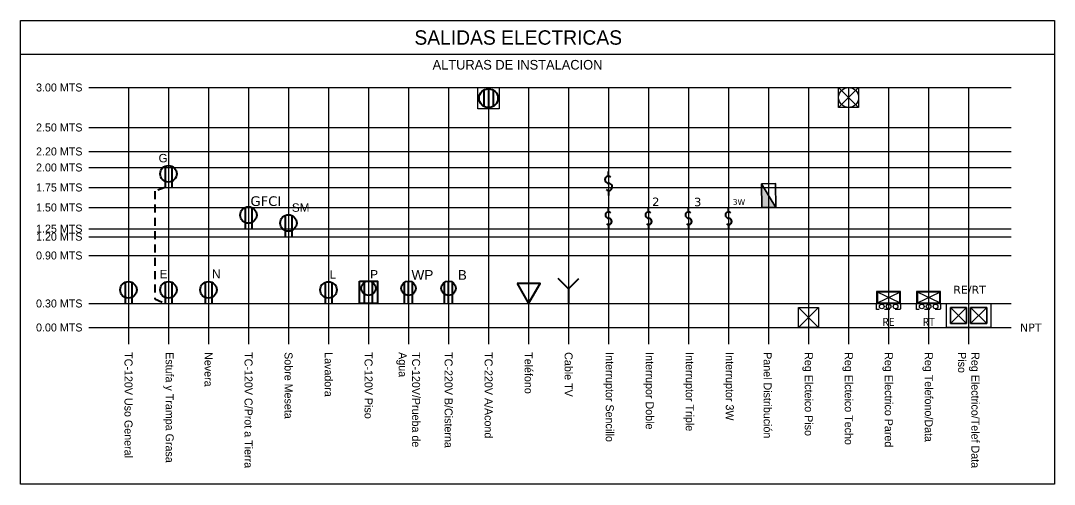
# Model space of a CAD drawing. Header units: metres. Extents: x 14 to 2416, y -346 to 476.
# Drawn here: x 437.19 to 456.57, y -173.56 to -164.87 of the extents above; entities that cross this region are included whole.
import ezdxf
from ezdxf.enums import TextEntityAlignment as Align

# ---------------------------------------------------------------- set-up
doc = ezdxf.new("R2010")
doc.units = ezdxf.units.M
for name, pattern in [('0', [0]), ('CONTINUA', [0]), ('Dash Style-2', [0.694425, 0.48607, -0.208355]), ('HIDDEN', [0.375, 0.25, -0.125]), ('HIDDEN2', [0.1875, 0.125, -0.0625])]:
    doc.linetypes.add(name, pattern=pattern)
doc.layers.get('0').update_dxf_attribs({"linetype": '0', "lineweight": 20})
for name, color, linetype, lineweight in [('E Base Registro', 8, 'Continuous', 30), ('E Leyenda', 7, 'Continuous', 13), ('E Paneles', 238, 'Continuous', 35), ('E Registro Elect y Telef', 174, 'Continuous', 25), ('E Registro Electrico', 36, 'Continuous', 30), ('E Registro Telefonico', 128, 'Continuous', 30), ('E Salida AAcond', 144, 'Continuous', 40), ('E Salida CABLE Antena', 150, 'CONTINUA', 40), ('E Salida Interruptores', 22, 'Continuous', 40), ('E Salida Luces', 22, 'Continuous', 40), ('E Salida TCorrientes', 24, 'CONTINUA', 40), ('E Salida Telefono', 128, 'Continuous', 40), ('E Tablas Electricas', 152, 'Continuous', 25), ('E Textos Electricos', 7, 'Continuous', 15), ('E Tuberia Emp Piso', 24, 'Dash Style-2', 40)]:
    doc.layers.add(name, color=color, linetype=linetype, lineweight=lineweight)
doc.styles.add('CENTURY GOTHIC', font='GOTHIC.TTF')
doc.styles.add('GENERATED_STYLE_1', font='GOTHIC.TTF')
doc.styles.add('RSA', font='trebuc.ttf', dxfattribs={"width": 0.75})
doc.styles.get("Standard").update_dxf_attribs({"font": 'arial.ttf', "height": 0.1875})

# ---------------------------------------------------------------- blocks, each defined once
blk = doc.blocks.new('*U468')
at = {"layer": 'E Salida Telefono'}
blk.add_lwpolyline([(0.206, -0.357), (0, 0), (-0.206, -0.357)], close=True, dxfattribs=at)
blk = doc.blocks.new('TC-22OV A Acond')
at = {"layer": 'E Base Registro'}
blk.add_lwpolyline([(-0.167, 0.334), (0.167, 0.334), (0.167, 0), (-0.167, 0)], close=True, dxfattribs=at)
at = {"layer": 'E Salida AAcond'}
for p, q in [((-0.073, 0.039), (-0.073, 0.295)), ((0, 0.02), (0, 0.314)), ((0.073, 0.039), (0.073, 0.295))]:
    blk.add_line(p, q, dxfattribs=at)
blk.add_circle((0, 0.167), 0.147, dxfattribs=at)
blk = doc.blocks.new('*U421')
at = {"layer": 'E Paneles'}
blk.add_hatch(color=256, dxfattribs=at).paths.add_polyline_path([(0.597, -0.486), (-0.007, 0.494), (0.007, -0.494)])
blk.add_line((-0.007, 0.494), (0.597, -0.486), dxfattribs=at)
blk.add_lwpolyline([(-0.007, 0.494), (0.583, 0.502), (0.597, -0.486), (0.007, -0.494)], close=True, dxfattribs=at)
blk = doc.blocks.new('*U451')
at = {"layer": 'E Salida Interruptores'}
for p, q in [((0, 0.3), (0, 0.375)), ((0, 0.075), (0, 0))]:
    blk.add_line(p, q, dxfattribs=at)
for centre, start, end in [((0, 0.24375), 48.189685, 270), ((0, 0.13125), 228.189685, 90)]:
    blk.add_arc(centre, 0.05625, start, end, dxfattribs=at)
blk = doc.blocks.new('*U417')
at = {"layer": 'E Salida CABLE Antena'}
for q in [(-0.163, 0.39), (0.163, 0.39), (0, 0)]:
    blk.add_line((0, 0.229), q, dxfattribs=at)
blk = doc.blocks.new('*U418')
at = {"layer": 'E Registro Telefonico'}
h = blk.add_hatch(color=256, dxfattribs=at)
h.paths.add_polyline_path([(0.15, 0.15), (-0.15, 0.15), (-0.15, 0), (0.15, 0)])
h.paths.add_polyline_path([(-0.14, 0.14), (0.14, 0.14), (0.14, 0.01), (-0.14, 0.01)], flags=16)
for p, q in [((0.14, 0.01), (-0.14, 0.14)), ((-0.14, 0.01), (0.14, 0.14))]:
    blk.add_line(p, q, dxfattribs=at)
at = {"layer": 'E Registro Telefonico', "linetype": 'Continuous'}
for points in [[(0.15, 0.15), (-0.15, 0.15), (-0.15, 0), (0.15, 0)], [(0.14, 0.14), (-0.14, 0.14), (-0.14, 0.01), (0.14, 0.01)]]:
    blk.add_lwpolyline(points, close=True, dxfattribs=at)
at = {"layer": 'E Registro Telefonico', "linetype": 'HIDDEN2', "ltscale": 0.2}
blk.add_lwpolyline([(-0.15, 0), (0.15, 0), (0.15, -0.075), (-0.15, -0.075)], close=True, dxfattribs=at)
at = {"layer": 'E Registro Telefonico'}
for centre in [(-0.086, -0.037), (0, -0.037), (0.086, -0.037)]:
    blk.add_circle(centre, 0.0291, dxfattribs=at)
at = {"layer": 'E Registro Telefonico', "linetype": 'Continuous', "style": 'RSA', "width": 0.986711}
blk.add_attdef('RT', text='', height=0.1, dxfattribs=at).set_placement((-0.15, -0.279), (0.15, -0.279), align=Align.FIT)
blk = doc.blocks.new('*U419')
at = {"layer": 'E Registro Electrico'}
h = blk.add_hatch(color=256, dxfattribs=at)
h.paths.add_polyline_path([(0.15, 0.15), (-0.15, 0.15), (-0.15, 0), (0.15, 0)])
h.paths.add_polyline_path([(-0.14, 0.14), (0.14, 0.14), (0.14, 0.01), (-0.14, 0.01)], flags=16)
for p, q in [((0.14, 0.01), (-0.14, 0.14)), ((-0.14, 0.01), (0.14, 0.14))]:
    blk.add_line(p, q, dxfattribs=at)
at = {"layer": 'E Registro Electrico', "linetype": 'Continuous'}
for points in [[(0.15, 0.15), (-0.15, 0.15), (-0.15, 0), (0.15, 0)], [(0.14, 0.14), (-0.14, 0.14), (-0.14, 0.01), (0.14, 0.01)]]:
    blk.add_lwpolyline(points, close=True, dxfattribs=at)
at = {"layer": 'E Registro Electrico', "linetype": 'HIDDEN2', "ltscale": 0.2}
blk.add_lwpolyline([(-0.15, 0), (0.15, 0), (0.15, -0.075), (-0.15, -0.075)], close=True, dxfattribs=at)
at = {"layer": 'E Registro Electrico'}
for centre in [(-0.086, -0.037), (0, -0.037), (0.086, -0.037)]:
    blk.add_circle(centre, 0.0291, dxfattribs=at)
at = {"layer": 'E Registro Electrico', "linetype": 'Continuous', "style": 'RSA', "width": 1.946265}
blk.add_attdef('RE', text='', height=0.1, dxfattribs=at).set_placement((-0.15, -0.279), (0.15, -0.279), align=Align.FIT)
blk = doc.blocks.new('Registro Electrico')
at = {"layer": 'E Registro Electrico'}
for p, q in [((-0.5, 1), (0.5, 0)), ((0.5, 1), (-0.5, 0))]:
    blk.add_line(p, q, dxfattribs=at)
blk.add_lwpolyline([(-0.5, 1), (0.5, 1), (0.5, 0), (-0.5, 0)], close=True, dxfattribs=at)
blk = doc.blocks.new('*U420')
at = {"layer": 'E Base Registro', "color": 8, "linetype": 'Continuous', "ltscale": 0.65, "flags": 128}
blk.add_lwpolyline([(0.55, 0), (-0.55, 0), (-0.55, 0.6), (0.55, 0.6)], close=True, dxfattribs=at)
at = {"layer": 'E Registro Elect y Telef'}
for p, q in [((-0.05, 0.1), (-0.45, 0.5)), ((-0.45, 0.1, -41.148), (-0.05, 0.5, -41.148)), ((0.05, 0.1, -41.148), (0.45, 0.5, -41.148)), ((0.45, 0.1, -82.296), (0.05, 0.5, -82.296))]:
    blk.add_line(p, q, dxfattribs=at)
blk.add_lwpolyline([(-0.05, 0.1), (-0.45, 0.1), (-0.45, 0.5), (-0.05, 0.5)], close=True, dxfattribs=at)
for points, elevation in [([(-0.45, 0.5), (-0.45, 0.1), (-0.05, 0.1), (-0.05, 0.5), (-0.45, 0.5)], -41.148), ([(0.45, 0.5), (0.45, 0.1), (0.05, 0.1), (0.05, 0.5), (0.45, 0.5)], -82.296)]:
    blk.add_lwpolyline(points, dxfattribs=dict(at, elevation=elevation))
at = {"layer": 'E Registro Elect y Telef', "elevation": -41.148}
blk.add_lwpolyline([(0.05, 0.1), (0.45, 0.1), (0.45, 0.5), (0.05, 0.5)], close=True, dxfattribs=at)
blk = doc.blocks.new('*U422')
at = {"layer": 'E Registro Electrico'}
for p, q in [((-0.5, -1), (0.5, 0)), ((0.5, -1), (-0.5, 0))]:
    blk.add_line(p, q, dxfattribs=at)
blk.add_lwpolyline([(0.5, -1), (-0.5, -1), (-0.5, 0), (0.5, 0)], close=True, dxfattribs=at)
blk.add_circle((0, -0.5), 0.5, dxfattribs=at)
blk = doc.blocks.new('Alturas de Instalación1')
at = {"layer": 'E Salida Interruptores'}
for p, q in [((0.638, 3.405), (0.638, 3.457)), ((1.138, 3.405), (1.138, 3.457)), ((1.638, 3.405), (1.638, 3.457)), ((2.138, 3.405), (2.138, 3.457)), ((0.638, 3.247), (0.638, 3.195)), ((1.138, 3.247), (1.138, 3.195)), ((1.638, 3.247), (1.638, 3.195)), ((2.138, 3.247), (2.138, 3.195))]:
    blk.add_line(p, q, dxfattribs=at)
for centre, start, end in [((0.638, 3.365), 48.1897, 270), ((1.138, 3.365), 48.1897, 270), ((1.638, 3.365), 48.1897, 270), ((2.138, 3.365), 48.1897, 270), ((0.638, 3.286), 228.1897, 90), ((1.138, 3.286), 228.1897, 90), ((1.638, 3.286), 228.1897, 90), ((2.138, 3.286), 228.1897, 90)]:
    blk.add_arc(centre, 0.0394, start, end, dxfattribs=at)
at = {"layer": 'E Salida TCorrientes', "linetype": 'Continuous'}
for p, q in [((-4.902, 3.977), (-4.902, 3.711)), ((-4.821, 3.977), (-4.821, 3.711)), ((-4.902, 2.526), (-4.902, 2.26)), ((-4.821, 2.526), (-4.821, 2.26))]:
    blk.add_line(p, q, dxfattribs=at)
at = {"layer": 'E Salida TCorrientes'}
for p, q in [((-3.902, 3.461), (-3.902, 3.195)), ((-3.821, 3.461), (-3.821, 3.195)), ((-3.402, 3.361), (-3.402, 3.095)), ((-3.321, 3.361), (-3.321, 3.095)), ((-5.402, 2.526), (-5.402, 2.26)), ((-5.321, 2.526), (-5.321, 2.26)), ((-4.402, 2.526), (-4.402, 2.26)), ((-4.321, 2.526), (-4.321, 2.26)), ((-2.902, 2.525), (-2.902, 2.259)), ((-2.821, 2.525), (-2.821, 2.259)), ((-2.413, 2.26), (-2.413, 2.526)), ((-2.314, 2.26), (-2.314, 2.527)), ((-1.913, 2.26), (-1.913, 2.526)), ((-1.862, 2.26), (-1.862, 2.541)), ((-1.813, 2.26), (-1.813, 2.527)), ((-1.413, 2.26), (-1.413, 2.526)), ((-1.362, 2.26), (-1.362, 2.541)), ((-1.314, 2.26), (-1.314, 2.527))]:
    blk.add_line(p, q, dxfattribs=at)
blk.add_lwpolyline([(-2.475, 2.541), (-2.248, 2.541), (-2.248, 2.26), (-2.475, 2.26)], close=True, dxfattribs=at)
for centre, radius in [((-4.862, 3.882), 0.103), ((-3.862, 3.366), 0.103), ((-3.362, 3.266), 0.103), ((-5.362, 2.431), 0.103), ((-4.862, 2.431), 0.103), ((-4.362, 2.431), 0.103), ((-2.862, 2.43), 0.103), ((-2.362, 2.451), 0.0904), ((-1.862, 2.451), 0.0904), ((-1.362, 2.451), 0.0904)]:
    blk.add_circle(centre, radius, dxfattribs=at)
at = {"layer": 'E Tablas Electricas'}
for p, q in [((-5.856, 4.96), (5.671, 4.96)), ((-5.856, 4.46), (5.671, 4.46)), ((-5.856, 4.16), (5.671, 4.16)), ((-5.856, 3.96), (5.671, 3.96)), ((-5.856, 3.195), (5.671, 3.195)), ((-5.856, 3.095), (5.671, 3.095)), ((-5.856, 1.96), (5.671, 1.96))]:
    blk.add_line(p, q, dxfattribs=at)
at = {"layer": 'E Tablas Electricas', "color": 251, "true_color": 0x636466}
for p, q in [((-5.362, 4.96), (-5.362, 1.75)), ((-4.862, 4.96), (-4.862, 1.75)), ((-4.362, 4.96), (-4.362, 1.75)), ((-3.862, 4.96), (-3.862, 1.75)), ((-3.362, 4.96), (-3.362, 1.75)), ((-2.862, 4.96), (-2.862, 1.75)), ((-2.362, 4.96), (-2.362, 1.75)), ((-1.862, 4.96), (-1.862, 1.75)), ((-1.362, 4.96), (-1.362, 1.75)), ((-0.862, 4.96), (-0.862, 1.75)), ((-0.362, 4.96), (-0.362, 1.75)), ((0.138, 4.96), (0.138, 1.75)), ((0.638, 4.96), (0.638, 1.75)), ((1.138, 4.96), (1.138, 1.75)), ((1.638, 4.96), (1.638, 1.75)), ((2.138, 4.96), (2.138, 1.75)), ((2.638, 4.96), (2.638, 1.75)), ((3.138, 4.96), (3.138, 1.75)), ((3.638, 4.96), (3.638, 1.75)), ((4.138, 4.96), (4.138, 1.75)), ((4.638, 4.96), (4.638, 1.75)), ((5.138, 4.96), (5.138, 1.75))]:
    blk.add_line(p, q, dxfattribs=at)
at = {"layer": 'E Tablas Electricas', "color": 0}
for p, q in [((-5.856, 3.71), (5.671, 3.71)), ((-5.856, 3.46), (5.671, 3.46)), ((-5.856, 2.86), (5.671, 2.86)), ((-5.856, 2.26), (5.671, 2.26))]:
    blk.add_line(p, q, dxfattribs=at)
at = {"layer": 'E Tablas Electricas'}
for points in [[(-6.709, 5.796), (6.209, 5.796), (6.209, 0), (-6.709, 0)], [(-6.709, 5.796), (6.209, 5.796), (6.209, 5.372), (-6.709, 5.372)]]:
    blk.add_lwpolyline(points, close=True, dxfattribs=at)
at = {"layer": 'E Tuberia Emp Piso', "linetype": 'HIDDEN', "ltscale": 0.4}
blk.add_lwpolyline([(-4.902, 3.711), (-5.031, 3.666), (-5.031, 2.318), (-4.902, 2.261)], dxfattribs=at)
at = {"color": 1, "xscale": 0.25, "yscale": 0.25, "zscale": 0.25}
blk.add_blockref('*U422', (3.638, 4.96), dxfattribs=at)
ref = blk.add_blockref('*U419', (4.138, 2.26))
ref.add_attrib('RT', 'RE', dxfattribs={"layer": 'E Registro Electrico', "linetype": 'Continuous', "height": 0.1, "style": 'RSA'}).set_placement((4.136, 1.981), align=Align.CENTER)
ref = blk.add_blockref('*U418', (4.638, 2.26))
ref.add_attrib('RT', 'RT', dxfattribs={"layer": 'E Registro Telefonico', "linetype": 'Continuous', "height": 0.1, "style": 'RSA'}).set_placement((4.639, 1.981), align=Align.CENTER)
for name, p, xscale, yscale, zscale in [('Registro Electrico', (3.138, 1.96), 0.25, 0.25, 0.25), ('*U420', (5.138, 1.96), 0.5, 0.5, 0.5)]:
    blk.add_blockref(name, p, dxfattribs=dict(xscale=xscale, yscale=yscale, zscale=zscale))
at = {"layer": 'E Paneles', "xscale": 0.2999999999999999, "yscale": 0.2999999999999999, "zscale": 0.2999999999999999}
blk.add_blockref('*U421', (2.55, 3.608), dxfattribs=at)
at = {"layer": 'E Salida CABLE Antena', "xscale": -0.7999999999999998, "yscale": 0.7999999999999998, "zscale": 0.7999999999999998}
blk.add_blockref('*U417', (0.138, 2.26), dxfattribs=at)
at = {"layer": 'E Salida Luces', "color": 6, "xscale": 0.7999999999999998, "yscale": 0.7999999999999998, "zscale": 0.7999999999999998}
blk.add_blockref('*U451', (0.638, 3.612), dxfattribs=at)
at = {"layer": 'E Salida TCorrientes', "xscale": 0.8, "yscale": 0.8, "zscale": 0.8, "rotation": 180}
blk.add_blockref('TC-22OV A Acond', (-0.862, 4.96), dxfattribs=at)
at = {"layer": 'E Salida Telefono', "linetype": 'HIDDEN', "xscale": 0.6999999999999998, "yscale": 0.6999999999999998, "zscale": 0.6999999999999998, "rotation": 180}
blk.add_blockref('*U468', (-0.362, 2.259), dxfattribs=at)
at = {"layer": 'E Salida Interruptores', "char_height": 0.105, "width": 0.11031, "attachment_point": 1, "style": 'GENERATED_STYLE_1'}
for s, insert in [('{\\fVerdana|b0|i0|c0|p34;2}', (1.182, 3.584)), ('{\\fVerdana|b0|i0|c0|p34;3}', (1.706, 3.582))]:
    blk.add_mtext(s, dxfattribs=dict(at, insert=insert))
at = {"layer": 'E Salida Interruptores', "insert": (2.267, 3.528), "char_height": 0.07, "width": 0.09145, "attachment_point": 5}
blk.add_mtext('{\\fVerdana|b0|i0|c0|p34;\\C256;3W}', dxfattribs=at)
at = {"layer": 'E Salida TCorrientes'}
for s, height, p in [('G', 0.105, (-4.986, 4.025)), ('SM', 0.105, (-3.32, 3.407)), ('E', 0.105, (-4.972, 2.576)), ('L', 0.105, (-2.849, 2.57)), ('P', 0.105, (-2.341, 2.573)), ('WP', 0.1215, (-1.825, 2.557)), ('B', 0.121, (-1.246, 2.557))]:
    blk.add_text(s, height=height, dxfattribs=at).set_placement(p)
at = {"layer": 'E Salida TCorrientes', "style": 'CENTURY GOTHIC'}
blk.add_text('N', height=0.111, dxfattribs=at).set_placement((-4.318, 2.575))
at = {"layer": 'E Salida TCorrientes', "insert": (-3.645, 3.539), "char_height": 0.12, "width": 0.63798, "attachment_point": 5, "rotation": 0, "style": 'CENTURY GOTHIC'}
blk.add_mtext('{\\fVerdana|b0|i0|c0|p34;GFCI}', dxfattribs=at)
at = {"layer": 'E Textos Electricos', "ltscale": 0.15, "style": 'CENTURY GOTHIC'}
for s, insert, char_height, width, attachment_point, rotation in [('SALIDAS ELECTRICAS', (-0.491, 5.584), 0.18, 12.39973, 5, 0), ('ALTURAS DE INSTALACION', (-0.5, 5.244), 0.12, 12.41741, 5, 0), ('3.00 MTS', (-6.227, 4.96), 0.1, 0.74184, 5, 0), ('2.50 MTS', (-6.227, 4.46), 0.1, 0.74184, 5, 0), ('2.20 MTS', (-6.227, 4.16), 0.1, 0.74184, 5, 0), ('2.00 MTS', (-6.227, 3.96), 0.1, 0.74184, 5, 0), ('1.75 MTS', (-6.227, 3.71), 0.1, 0.74184, 5, 0), ('1.50 MTS', (-6.227, 3.46), 0.1, 0.74184, 5, 0), ('1.25 MTS', (-6.227, 3.195), 0.1, 0.74184, 5, 0), ('1.20 MTS', (-6.227, 3.095), 0.1, 0.74184, 5, 0), ('0.90 MTS', (-6.227, 2.86), 0.1, 0.74184, 5, 0), ('0.30 MTS', (-6.227, 2.26), 0.1, 0.74184, 5, 0), ('0.00 MTS', (-6.227, 1.96), 0.1, 0.74184, 5, 0), ('TC-120V Uso General', (-5.362, 1.652), 0.1, 3.64817, 4, 270), ('Estufa y Trampa Grasa', (-4.862, 1.652), 0.1, 1.57133, 4, 270), ('Nevera', (-4.362, 1.652), 0.1, 1.57133, 4, 270), ('TC-120V C/Prot a Tierra', (-3.862, 1.652), 0.1, 3.64817, 4, 270), ('Sobre Meseta', (-3.362, 1.652), 0.1, 1.57133, 4, 270), ('Lavadora', (-2.861, 1.652), 0.1, 1.57133, 4, 270), ('TC-120V Piso', (-2.362, 1.652), 0.1, 1.57133, 4, 270), ('TC-120V/Prueba de Agua', (-1.866, 1.652), 0.1, 1.22635, 4, 270), ('TC-220V B/Cisterna', (-1.362, 1.652), 0.1, 1.31337, 4, 270), ('TC-220V A/Acond', (-0.862, 1.652), 0.1, 1.81018, 4, 270), ('Teléfono', (-0.362, 1.652), 0.1, 1.57133, 4, 270), ('Cable TV', (0.138, 1.652), 0.1, 1.57133, 4, 270), ('Interruptor Sencillo', (0.638, 1.652), 0.1, 1.57133, 4, 270), ('Interrupor Doble', (1.138, 1.652), 0.1, 1.57133, 4, 270), ('Interruptor Triple', (1.638, 1.652), 0.1, 1.57133, 4, 270), ('Interruptor 3W', (2.138, 1.652), 0.1, 1.57133, 4, 270), ('Panel Distribución', (2.625, 1.652), 0.1, 1.57133, 4, 270), ('Reg Elcteico Piso', (3.125, 1.652), 0.1, 1.57133, 4, 270), ('Reg Elcteico Techo', (3.625, 1.652), 0.1, 1.57133, 4, 270), ('Reg Electrico Pared', (4.125, 1.652), 0.1, 1.57133, 4, 270), ('Reg Telefono/Data', (4.625, 1.652), 0.1, 1.57133, 4, 270), ('Reg Electrico/Telef Data Piso', (5.138, 1.652), 0.1, 1.57133, 4, 270)]:
    blk.add_mtext(s, dxfattribs=dict(at, insert=insert, char_height=char_height, width=width, attachment_point=attachment_point, rotation=rotation))
at = {"layer": 'E Textos Electricos', "ltscale": 0.15, "char_height": 0.1, "width": 1.57133, "attachment_point": 4, "style": 'CENTURY GOTHIC'}
for s, insert in [('{\\fVerdana|b0|i0|c0|p34;RE/RT}', (4.946, 2.426)), ('{\\fVerdana|b0|i0|c0|p34;NPT}', (5.779, 1.96))]:
    blk.add_mtext(s, dxfattribs=dict(at, insert=insert))

msp = doc.modelspace()

# ---------------------------------------------------------------- block references
at = {"layer": 'E Leyenda', "xscale": 1.5, "yscale": 1.5, "zscale": 1.5}
msp.add_blockref('Alturas de Instalación1', (447.258, -173.561, 0), dxfattribs=at)

doc.saveas('drawing.dxf')
